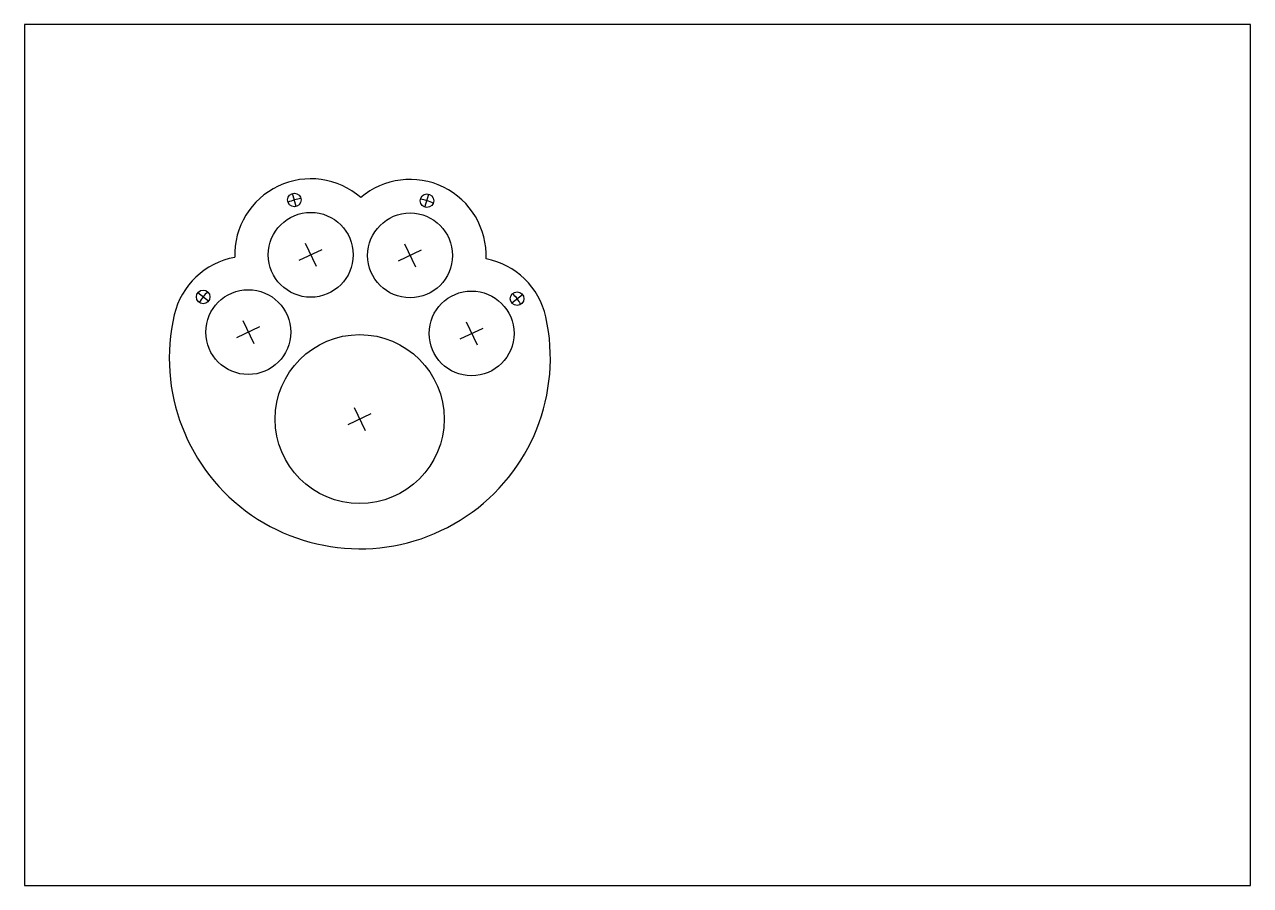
# Model space of a CAD drawing. Header units: millimetres. Extents: x 0 to 289, y 0 to 203.
import ezdxf

# ---------------------------------------------------------------- set-up
doc = ezdxf.new("R2010")
doc.units = ezdxf.units.MM

msp = doc.modelspace()

# ---------------------------------------------------------------- linework, layer by layer
for p, q in [((64.07, 160.11), (63.16, 163.17)), ((94.4, 159.94), (95.34, 162.99)), ((66.18, 151.41), (68.75, 145.99)), ((89.61, 151.27), (92.18, 145.85)), ((64.76, 147.42), (70.18, 149.99)), ((88.18, 147.28), (93.6, 149.85)), ((43.37, 137.8), (40.85, 139.77)), ((114.85, 137.39), (117.39, 139.33)), ((51.46, 133.18), (54.03, 127.76)), ((50.04, 129.19), (55.46, 131.76)), ((102.68, 128.87), (108.1, 131.44)), ((104.11, 132.87), (106.68, 127.45)), ((76.29, 108.68), (81.71, 111.25)), ((77.72, 112.68), (80.28, 107.26))]:
    msp.add_line(p, q)
msp.add_lwpolyline([(0, 0), (289, 0), (289, 203), (0, 203)], close=True)
for centre, radius in [((63.61, 161.64), 1.6), ((94.87, 161.46), 1.6), ((67.47, 148.7), 10), ((90.89, 148.56), 10), ((42.11, 138.78), 1.6), ((52.75, 130.47), 10), ((105.39, 130.16), 10), ((116.12, 138.36), 1.6), ((79, 109.97), 19.92)]:
    msp.add_circle(centre, radius)
for centre, radius, start, end in [((67.47, 148.7), 17.92, 48.8479, 181.8984), ((90.89, 148.56), 17.92, 357.4194, 130.4698), ((67.47, 148.7), 13.5, 99.788, 113.3772), ((90.89, 148.56), 13.5, 66.0767, 79.6659), ((52.75, 130.47), 17.92, 100.2765, 166.8017), ((105.39, 130.16), 17.92, 12.516, 79.0412), ((52.75, 130.47), 13.5, 135.2133, 148.8024), ((105.39, 130.16), 13.5, 30.6209, 44.2101), ((79.04, 124.31), 44.92, 166.8017, 12.516)]:
    msp.add_arc(centre, radius, start, end)

doc.saveas('drawing.dxf')
